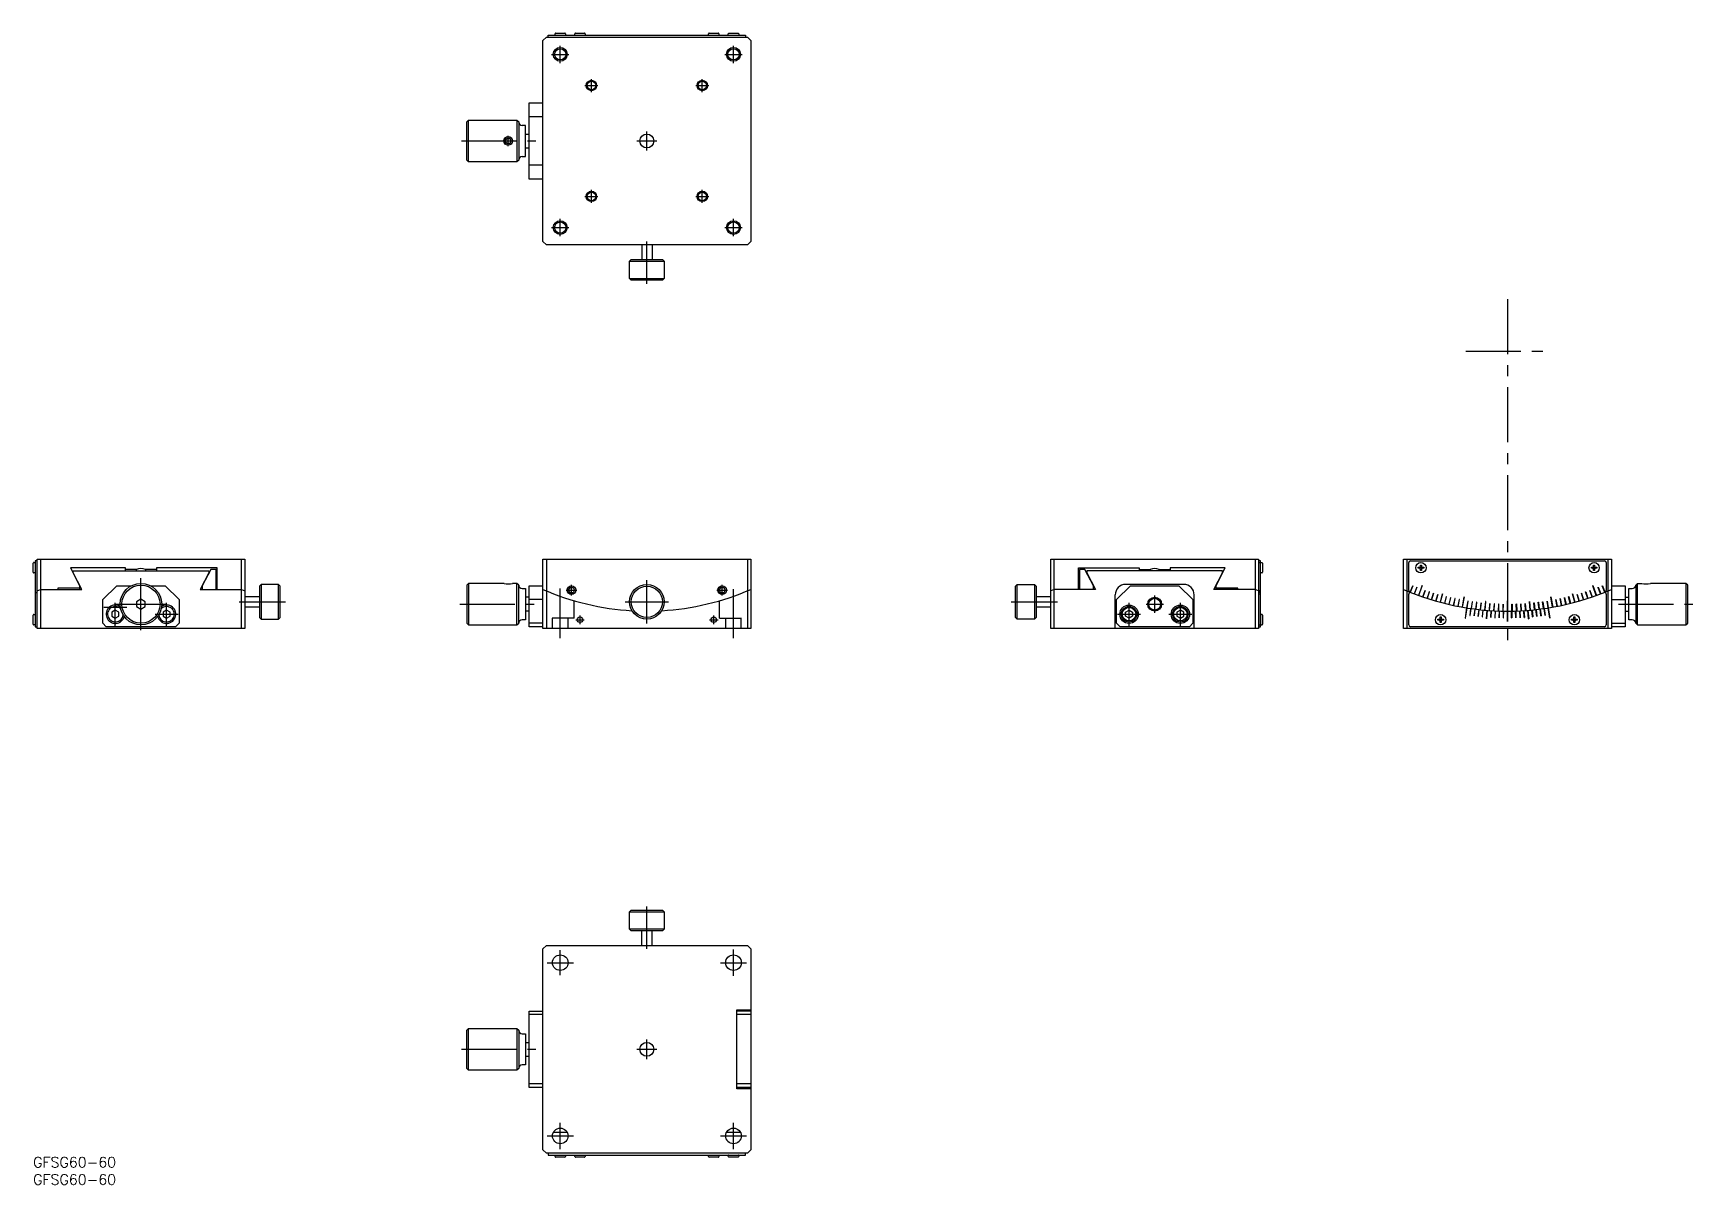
# Model space of a CAD drawing. Extents: x 0 to 479, y -8 to 324.
import ezdxf

# ---------------------------------------------------------------- set-up
doc = ezdxf.new("R2010")
doc.units = 0
doc.header["$LTSCALE"] = 0.5
doc.linetypes.add('CENTER', pattern=[50.8, 31.75, -6.35, 6.35, -6.35])
doc.linetypes.add('DASHED', pattern=[19.05, 12.7, -6.35])
for name, color, linetype in [('MSM_CENTER', 1, 'CENTER'), ('MSM_CONTINUOUS', 7, 'CONTINUOUS'), ('MSM_DASHED', 4, 'DASHED'), ('MSM_NARROW', 5, 'CONTINUOUS'), ('MSM_PART_NUMBER', 7, 'CONTINUOUS')]:
    doc.layers.add(name, color=color, linetype=linetype)
doc.styles.get("Standard").update_dxf_attribs({"font": 'txt.shx', "height": 3, "bigfont": 'bigfont.shx'})

# ---------------------------------------------------------------- blocks, each defined once
blk = doc.blocks.new('*U51')
at = {"layer": 'MSM_PART_NUMBER'}
blk.add_text('GFSG60-60', height=3, dxfattribs=at).set_placement((0, -3))
blk = doc.blocks.new('*U52')
at = {"layer": 'MSM_PART_NUMBER'}
blk.add_text('GFSG60-60', height=3, dxfattribs=at).set_placement((0, -8))

msp = doc.modelspace()

# ---------------------------------------------------------------- linework, layer by layer
at = {"layer": 'MSM_CENTER'}
for p, q in [((149.61, 318.23), (154.61, 318.23)), ((152.11, 315.73), (152.11, 320.73)), ((199.61, 318.23), (204.61, 318.23)), ((202.11, 315.73), (202.11, 320.73)), ((159.24, 309.23), (162.99, 309.23)), ((161.11, 307.36), (161.11, 311.11)), ((191.24, 309.23), (194.99, 309.23)), ((193.11, 307.36), (193.11, 311.11)), ((123.64, 293.23), (145.09, 293.23)), ((137.11, 291.73), (137.11, 294.73)), ((174.25, 293.23), (179.97, 293.23)), ((177.11, 290.51), (177.11, 295.96)), ((161.11, 275.36), (161.11, 279.11)), ((193.11, 275.36), (193.11, 279.11)), ((159.24, 277.23), (162.99, 277.23)), ((191.24, 277.23), (194.99, 277.23)), ((149.61, 268.23), (154.61, 268.23)), ((152.11, 265.73), (152.11, 270.73)), ((199.61, 268.23), (204.61, 268.23)), ((202.11, 265.73), (202.11, 270.73)), ((177.11, 252.01), (177.11, 264.25)), ((425.49, 247.61), (425.49, 147.74)), ((413.49, 232.56), (437.49, 232.56)), ((31.1, 152.06), (31.1, 167.06)), ((152.11, 149.77), (152.11, 164.09)), ((153.81, 163.61), (156.93, 163.61)), ((155.37, 162.04), (155.37, 165.17)), ((177.11, 154.01), (177.11, 166.51)), ((197.29, 163.61), (200.42, 163.61)), ((198.85, 162.04), (198.85, 165.17)), ((202.11, 149.77), (202.11, 163.9)), ((20.39, 158.66), (27.01, 158.66)), ((23.6, 159.56), (38.6, 159.56)), ((23.7, 153.35), (23.7, 159.97)), ((38.5, 153.35), (38.5, 159.97)), ((59.44, 160.26), (72.82, 160.26)), ((123.14, 159.56), (144.59, 159.56)), ((170.86, 160.26), (183.36, 160.26)), ((282.28, 160.26), (295.65, 160.26)), ((316.27, 153.35), (316.27, 159.97)), ((321.17, 159.56), (326.17, 159.56)), ((323.67, 157.06), (323.67, 162.06)), ((331.07, 153.35), (331.07, 159.97)), ((457.52, 159.56), (478.97, 159.56)), ((35.19, 156.66), (41.81, 156.66)), ((156.56, 155.06), (159.06, 155.06)), ((157.81, 153.81), (157.81, 156.31)), ((195.16, 155.06), (197.66, 155.06)), ((196.41, 153.81), (196.41, 156.31)), ((312.95, 156.66), (319.58, 156.66)), ((327.75, 156.66), (334.38, 156.66)), ((177.11, 60.08), (177.11, 72.32)), ((152.11, 52.45), (152.11, 59.75)), ((202.11, 52.31), (202.11, 59.89)), ((148.32, 56.1), (155.9, 56.1)), ((198.32, 56.1), (205.9, 56.1)), ((177.11, 28.24), (177.11, 33.96)), ((123.64, 31.1), (145.09, 31.1)), ((174.25, 31.1), (179.97, 31.1)), ((152.11, 2.31), (152.11, 9.89)), ((202.11, 2.31), (202.11, 9.89)), ((148.32, 6.1), (155.9, 6.1)), ((198.32, 6.1), (205.9, 6.1))]:
    msp.add_line(p, q, dxfattribs=at)
at = {"layer": 'MSM_CONTINUOUS'}
for p, q in [((147.11, 322.23), (148.11, 323.23)), ((147.11, 264.23), (147.11, 322.23)), ((148.11, 323.23), (206.11, 323.23)), ((148.61, 323.23), (148.61, 323.73)), ((148.61, 323.73), (205.61, 323.73)), ((150.61, 323.74), (150.61, 324.13)), ((150.81, 324.33), (153.41, 324.33)), ((153.61, 324.13), (153.61, 323.74)), ((156.31, 323.74), (156.31, 324.13)), ((156.51, 324.33), (159.11, 324.33)), ((159.31, 324.13), (159.31, 323.74)), ((194.91, 323.74), (194.91, 324.13)), ((195.11, 324.33), (197.71, 324.33)), ((197.91, 324.13), (197.91, 323.74)), ((200.61, 323.74), (200.61, 324.13)), ((200.81, 324.33), (203.41, 324.33)), ((203.61, 324.13), (203.61, 323.74)), ((205.61, 323.73), (205.61, 323.23)), ((206.11, 323.23), (207.11, 322.23)), ((207.11, 322.23), (207.11, 264.23)), ((143.11, 282.23), (143.11, 304.23)), ((143.11, 304.23), (147.11, 304.23)), ((125.11, 298.73), (125.61, 299.23)), ((125.11, 287.73), (125.11, 298.73)), ((125.61, 299.23), (139.61, 299.23)), ((125.61, 287.23), (125.61, 299.23)), ((139.61, 299.23), (140.11, 298.73)), ((139.61, 299.23), (139.61, 287.23)), ((140.11, 298.73), (140.11, 287.73)), ((142.11, 297.73), (141.11, 297.73)), ((142.11, 288.73), (142.11, 297.73)), ((147.11, 300.23), (143.11, 300.23)), ((136.25, 293.23), (136.68, 293.98)), ((136.68, 292.48), (136.25, 293.23)), ((136.68, 293.98), (137.54, 293.98)), ((137.54, 292.48), (136.68, 292.48)), ((137.54, 293.98), (137.98, 293.23)), ((137.98, 293.23), (137.54, 292.48)), ((142.11, 295.23), (143.11, 295.23)), ((125.61, 287.23), (125.11, 287.73)), ((140.11, 287.73), (139.61, 287.23)), ((141.11, 288.73), (142.11, 288.73)), ((142.11, 291.23), (143.11, 291.23)), ((139.61, 287.23), (125.61, 287.23)), ((147.11, 286.23), (143.11, 286.23)), ((147.11, 282.23), (143.11, 282.23)), ((148.11, 263.23), (147.11, 264.23)), ((207.11, 264.23), (206.11, 263.23)), ((206.11, 263.23), (148.11, 263.23)), ((172.11, 258.53), (172.61, 259.03)), ((172.61, 259.03), (181.61, 259.03)), ((175.61, 263.23), (175.61, 259.03)), ((178.61, 263.23), (178.61, 259.03)), ((181.61, 259.03), (182.11, 258.53)), ((172.11, 253.53), (172.11, 258.53)), ((172.11, 258.53), (182.11, 258.53)), ((182.11, 258.53), (182.11, 253.53)), ((172.61, 253.03), (172.11, 253.53)), ((172.11, 253.53), (182.11, 253.53)), ((181.61, 253.03), (172.61, 253.03)), ((182.11, 253.53), (181.61, 253.03)), ((1.1, 152.56), (1.1, 172.56)), ((1.1, 172.56), (61.1, 172.56)), ((2.1, 172.56), (2.1, 152.56)), ((60.1, 152.56), (60.1, 172.56)), ((61.1, 172.56), (61.1, 152.56)), ((147.11, 152.56), (147.11, 172.56)), ((147.11, 172.56), (207.11, 172.56)), ((148.11, 172.56), (148.11, 152.56)), ((206.11, 172.56), (206.11, 152.56)), ((207.11, 172.56), (207.11, 152.56)), ((293.67, 152.56), (293.67, 172.56)), ((293.67, 172.56), (353.67, 172.56)), ((294.67, 152.56), (294.67, 172.56)), ((352.67, 172.56), (352.67, 152.56)), ((353.67, 172.56), (353.67, 152.56)), ((395.49, 152.56), (395.49, 172.56)), ((395.49, 172.56), (455.49, 172.56)), ((396.49, 152.56), (396.49, 172.56)), ((454.49, 172.56), (454.49, 152.56)), ((455.49, 172.56), (455.49, 152.56)), ((0, 168.76), (0, 171.36)), ((0.2, 171.56), (0.59, 171.56)), ((0.59, 168.56), (0.2, 168.56)), ((1.1, 172.06), (0.6, 172.06)), ((0.6, 172.06), (0.6, 153.06)), ((26.6, 170.03), (10.75, 170.03)), ((10.75, 170.03), (13.4, 164.98)), ((11.55, 168.57), (11.55, 169.15)), ((11.55, 169.15), (50.65, 169.15)), ((14.05, 163.82), (11.55, 168.57)), ((26.6, 169.15), (26.6, 170.03)), ((29.8, 169.59), (26.6, 169.59)), ((29.8, 169.15), (29.8, 169.59)), ((35.6, 169.59), (32.4, 169.59)), ((32.4, 169.59), (32.4, 169.15)), ((53.1, 170.03), (35.6, 170.03)), ((35.6, 170.03), (35.6, 169.15)), ((50.65, 168.57), (48.15, 163.82)), ((51.3, 169.58), (48.8, 164.83)), ((50.65, 169.15), (50.65, 168.34)), ((52.8, 169.58), (51.3, 169.58)), ((52.8, 163.82), (52.8, 169.58)), ((53.1, 163.82), (53.1, 170.03)), ((301.67, 163.82), (301.67, 170.03)), ((301.67, 170.03), (319.17, 170.03)), ((303.47, 169.58), (301.97, 169.58)), ((301.97, 169.58), (301.97, 163.82)), ((305.97, 164.83), (303.47, 169.58)), ((343.22, 169.15), (304.12, 169.15)), ((304.12, 169.15), (304.12, 168.34)), ((304.12, 168.57), (306.62, 163.82)), ((319.17, 170.03), (319.17, 169.15)), ((319.17, 169.59), (322.37, 169.59)), ((322.37, 169.59), (322.37, 169.15)), ((324.96, 169.15), (324.96, 169.59)), ((324.96, 169.59), (328.17, 169.59)), ((344.02, 170.03), (328.17, 170.03)), ((328.17, 170.03), (328.17, 169.15)), ((340.72, 163.82), (343.22, 168.57)), ((341.37, 164.98), (344.02, 170.03)), ((343.22, 168.57), (343.22, 169.15)), ((354.17, 172.06), (353.67, 172.06)), ((353.67, 171.56), (354.17, 171.56)), ((354.17, 153.06), (354.17, 172.06)), ((354.18, 171.56), (354.57, 171.56)), ((354.18, 168.56), (354.18, 171.56)), ((354.57, 168.56), (354.18, 168.56)), ((354.77, 171.36), (354.77, 168.76)), ((396.99, 163.52), (396.99, 171.56)), ((397.49, 172.06), (453.49, 172.06)), ((399.69, 169.92), (399.69, 170.2)), ((399.69, 170.2), (400.02, 170.2)), ((400.02, 169.92), (399.69, 169.92)), ((400.35, 170.54), (400.35, 170.86)), ((400.35, 170.86), (400.64, 170.86)), ((400.35, 169.26), (400.35, 169.58)), ((400.64, 169.26), (400.35, 169.26)), ((400.64, 170.86), (400.64, 170.54)), ((400.64, 169.58), (400.64, 169.26)), ((400.97, 170.2), (401.3, 170.2)), ((401.3, 169.92), (400.97, 169.92)), ((401.3, 170.2), (401.3, 169.92)), ((449.69, 169.92), (449.69, 170.2)), ((449.69, 170.2), (450.02, 170.2)), ((450.02, 169.92), (449.69, 169.92)), ((450.35, 170.54), (450.35, 170.86)), ((450.35, 170.86), (450.64, 170.86)), ((450.35, 169.26), (450.35, 169.58)), ((450.64, 169.26), (450.35, 169.26)), ((450.64, 170.86), (450.64, 170.54)), ((450.64, 169.58), (450.64, 169.26)), ((450.97, 170.2), (451.3, 170.2)), ((451.3, 169.92), (450.97, 169.92)), ((451.3, 170.2), (451.3, 169.92)), ((453.99, 171.56), (453.99, 163.52)), ((0.7, 163.03), (0.6, 163.03)), ((0.6, 163.01), (0.7, 163.01)), ((0.6, 162.94), (1.1, 162.94)), ((0.7, 163.01), (0.7, 163.03)), ((1.1, 163.39), (2.1, 163.82)), ((2.1, 163.82), (14.05, 163.82)), ((13.4, 164.15), (7.1, 164.15)), ((7.1, 164.15), (7.1, 163.82)), ((13.4, 164.98), (13.4, 163.82)), ((20.1, 160.86), (24.1, 164.86)), ((24.1, 164.86), (28.29, 164.86)), ((33.91, 164.86), (38.1, 164.86)), ((38.1, 164.86), (42.1, 160.86)), ((48.15, 163.82), (60.1, 163.82)), ((48.8, 164.83), (48.8, 163.82)), ((52.8, 165.11), (53.1, 165.11)), ((60.1, 163.82), (61.1, 163.39)), ((65.8, 165.26), (65.3, 164.76)), ((65.3, 164.76), (65.3, 155.76)), ((70.8, 165.26), (65.8, 165.26)), ((65.8, 165.26), (65.8, 155.26)), ((71.3, 164.76), (70.8, 165.26)), ((70.8, 155.26), (70.8, 165.26)), ((71.3, 155.76), (71.3, 164.76)), ((125.61, 165.56), (125.11, 165.06)), ((125.11, 165.06), (125.11, 154.06)), ((135.88, 165.56), (125.61, 165.56)), ((125.61, 165.56), (125.61, 153.56)), ((139.61, 165.56), (138.36, 165.56)), ((140.11, 165.06), (139.61, 165.56)), ((139.61, 153.56), (139.61, 165.56)), ((140.11, 154.06), (140.11, 165.06)), ((141.11, 164.06), (142.11, 164.06)), ((142.11, 164.06), (142.11, 155.06)), ((143.11, 153.06), (143.11, 164.86)), ((143.11, 164.86), (147.11, 164.86)), ((154.5, 163.61), (154.94, 164.36)), ((154.94, 162.86), (154.5, 163.61)), ((154.94, 164.36), (155.8, 164.36)), ((155.8, 162.86), (154.94, 162.86)), ((155.8, 164.36), (156.24, 163.61)), ((156.24, 163.61), (155.8, 162.86)), ((197.99, 163.61), (198.42, 164.36)), ((198.42, 162.86), (197.99, 163.61)), ((198.42, 164.36), (199.29, 164.36)), ((199.29, 162.86), (198.42, 162.86)), ((199.29, 164.36), (199.72, 163.61)), ((199.72, 163.61), (199.29, 162.86)), ((283.47, 164.76), (283.97, 165.26)), ((283.47, 155.76), (283.47, 164.76)), ((283.97, 165.26), (288.97, 165.26)), ((283.97, 155.26), (283.97, 165.26)), ((288.97, 165.26), (289.47, 164.76)), ((288.97, 165.26), (288.97, 155.26)), ((289.47, 164.76), (289.47, 155.76)), ((294.67, 163.82), (293.67, 163.39)), ((306.62, 163.82), (294.67, 163.82)), ((301.97, 164.31), (301.67, 164.83)), ((305.97, 163.82), (305.97, 164.83)), ((312.67, 160.86), (316.67, 164.86)), ((332.07, 165.26), (315.27, 165.26)), ((316.67, 164.86), (330.67, 164.86)), ((330.67, 164.86), (334.67, 160.86)), ((352.67, 163.82), (340.72, 163.82)), ((341.37, 163.82), (341.37, 164.98)), ((347.67, 164.15), (341.37, 164.15)), ((347.67, 163.82), (347.67, 164.15)), ((353.67, 163.39), (352.67, 163.82)), ((353.67, 163.52), (354.17, 163.52)), ((354.17, 163.06), (353.67, 163.06)), ((354.17, 162.94), (353.67, 162.94)), ((354.07, 163.03), (354.17, 163.03)), ((354.07, 163.03), (354.07, 163.01)), ((354.17, 163.01), (354.07, 163.01)), ((455.49, 164.86), (459.49, 164.86)), ((459.49, 164.86), (459.49, 153.06)), ((460.49, 155.06), (460.49, 164.06)), ((460.49, 164.06), (461.49, 164.06)), ((462.99, 165.56), (462.49, 165.06)), ((462.49, 165.06), (462.49, 154.06)), ((462.99, 153.56), (462.99, 165.56)), ((462.99, 165.56), (464.24, 165.56)), ((476.99, 165.56), (466.73, 165.56)), ((477.49, 165.06), (476.99, 165.56)), ((476.99, 165.56), (476.99, 153.56)), ((477.49, 154.06), (477.49, 165.06)), ((20.1, 154.06), (20.1, 160.86)), ((31.1, 161), (29.85, 160.28)), ((29.85, 160.28), (29.85, 158.84)), ((29.85, 158.84), (31.1, 158.12)), ((32.35, 160.28), (31.1, 161)), ((31.1, 158.12), (32.35, 158.84)), ((32.35, 158.84), (32.35, 160.28)), ((42.1, 160.86), (42.1, 154.06)), ((61.1, 161.76), (65.3, 161.76)), ((61.1, 158.76), (65.3, 158.76)), ((143.11, 161.56), (142.11, 161.56)), ((147.11, 160.86), (143.11, 160.86)), ((289.47, 161.76), (293.67, 161.76)), ((289.47, 158.76), (293.67, 158.76)), ((312.27, 152.56), (312.27, 162.26)), ((312.67, 154.06), (312.67, 160.86)), ((334.67, 160.86), (334.67, 154.06)), ((335.07, 152.56), (335.07, 162.26)), ((354.17, 162.44), (353.67, 162.44)), ((396.99, 153.56), (396.99, 162.44)), ((453.99, 162.44), (453.99, 153.56)), ((455.49, 160.86), (459.49, 160.86)), ((459.49, 161.56), (460.49, 161.56)), ((0, 153.76), (0, 156.36)), ((0.2, 156.56), (0.59, 156.56)), ((0.59, 153.56), (0.2, 153.56)), ((21.1, 153.06), (20.1, 154.06)), ((23.7, 157.81), (22.7, 157.24)), ((22.7, 157.24), (22.7, 156.08)), ((22.7, 156.08), (23.7, 155.51)), ((24.7, 157.24), (23.7, 157.81)), ((23.7, 155.51), (24.7, 156.08)), ((24.7, 156.08), (24.7, 157.24)), ((38.5, 157.81), (37.5, 157.24)), ((37.5, 157.24), (37.5, 156.08)), ((37.5, 156.08), (38.5, 155.51)), ((39.5, 157.24), (38.5, 157.81)), ((38.5, 155.51), (39.5, 156.08)), ((39.5, 156.08), (39.5, 157.24)), ((42.1, 154.06), (41.1, 153.06)), ((65.3, 155.76), (65.8, 155.26)), ((65.8, 155.26), (70.8, 155.26)), ((70.8, 155.26), (71.3, 155.76)), ((125.11, 154.06), (125.61, 153.56)), ((125.61, 153.56), (139.61, 153.56)), ((139.61, 153.56), (140.11, 154.06)), ((142.11, 155.06), (141.11, 155.06)), ((143.11, 157.56), (142.11, 157.56)), ((147.11, 154.06), (143.11, 154.06)), ((283.97, 155.26), (283.47, 155.76)), ((288.97, 155.26), (283.97, 155.26)), ((289.47, 155.76), (288.97, 155.26)), ((313.67, 153.06), (312.67, 154.06)), ((315.27, 157.24), (316.27, 157.81)), ((315.27, 156.08), (315.27, 157.24)), ((316.27, 155.51), (315.27, 156.08)), ((316.27, 157.81), (317.27, 157.24)), ((317.27, 156.08), (316.27, 155.51)), ((317.27, 157.24), (317.27, 156.08)), ((331.07, 157.81), (330.07, 157.24)), ((330.07, 157.24), (330.07, 156.08)), ((330.07, 156.08), (331.07, 155.51)), ((332.07, 157.24), (331.07, 157.81)), ((331.07, 155.51), (332.07, 156.08)), ((332.07, 156.08), (332.07, 157.24)), ((334.67, 154.06), (333.67, 153.06)), ((353.67, 153.56), (354.17, 153.56)), ((354.57, 156.56), (354.18, 156.56)), ((354.18, 156.56), (354.18, 153.56)), ((354.18, 153.56), (354.57, 153.56)), ((354.77, 156.36), (354.77, 153.76)), ((405.39, 154.92), (405.39, 155.2)), ((405.39, 155.2), (405.72, 155.2)), ((405.72, 154.92), (405.39, 154.92)), ((406.05, 155.54), (406.05, 155.86)), ((406.05, 155.86), (406.34, 155.86)), ((406.05, 154.26), (406.05, 154.58)), ((406.34, 154.26), (406.05, 154.26)), ((406.34, 155.86), (406.34, 155.54)), ((406.34, 154.58), (406.34, 154.26)), ((406.67, 155.2), (407, 155.2)), ((407, 154.92), (406.67, 154.92)), ((407, 155.2), (407, 154.92)), ((443.99, 154.92), (443.99, 155.2)), ((443.99, 155.2), (444.32, 155.2)), ((444.32, 154.92), (443.99, 154.92)), ((444.65, 155.54), (444.65, 155.86)), ((444.65, 155.86), (444.94, 155.86)), ((444.65, 154.26), (444.65, 154.58)), ((444.94, 154.26), (444.65, 154.26)), ((444.94, 155.86), (444.94, 155.54)), ((444.94, 154.58), (444.94, 154.26)), ((445.27, 155.2), (445.6, 155.2)), ((445.6, 154.92), (445.27, 154.92)), ((445.6, 155.2), (445.6, 154.92)), ((455.49, 154.06), (459.49, 154.06)), ((459.49, 157.56), (460.49, 157.56)), ((461.49, 155.06), (460.49, 155.06)), ((462.49, 154.06), (462.99, 153.56)), ((462.99, 153.56), (476.99, 153.56)), ((476.99, 153.56), (477.49, 154.06)), ((0.6, 153.06), (1.1, 153.06)), ((61.1, 152.56), (1.1, 152.56)), ((41.1, 153.06), (21.1, 153.06)), ((147.11, 153.06), (143.11, 153.06)), ((207.11, 152.56), (147.11, 152.56)), ((353.67, 152.56), (293.67, 152.56)), ((333.67, 153.06), (313.67, 153.06)), ((353.67, 153.06), (354.17, 153.06)), ((455.49, 152.56), (395.49, 152.56)), ((453.49, 153.06), (397.49, 153.06)), ((459.49, 153.06), (455.49, 153.06)), ((172.11, 70.8), (172.61, 71.3)), ((172.11, 65.8), (172.11, 70.8)), ((172.11, 70.8), (182.11, 70.8)), ((172.61, 71.3), (181.61, 71.3)), ((181.61, 71.3), (182.11, 70.8)), ((182.11, 70.8), (182.11, 65.8)), ((172.61, 65.3), (172.11, 65.8)), ((182.11, 65.8), (172.11, 65.8)), ((181.61, 65.3), (172.61, 65.3)), ((175.61, 61.1), (175.61, 65.3)), ((178.61, 61.1), (178.61, 65.3)), ((182.11, 65.8), (181.61, 65.3)), ((147.11, 60.1), (148.11, 61.1)), ((147.11, 2.1), (147.11, 60.1)), ((148.11, 61.1), (206.11, 61.1)), ((206.11, 61.1), (207.11, 60.1)), ((207.11, 60.1), (207.11, 2.1)), ((143.11, 20.1), (143.11, 42.1)), ((143.11, 42.1), (147.11, 42.1)), ((147.11, 41.1), (143.11, 41.1)), ((203.11, 19.7), (203.11, 42.5)), ((203.11, 42.5), (207.11, 42.5)), ((207.11, 42.1), (203.11, 42.1)), ((207.11, 41.1), (203.11, 41.1)), ((125.11, 36.6), (125.61, 37.1)), ((125.11, 25.6), (125.11, 36.6)), ((125.61, 37.1), (139.61, 37.1)), ((125.61, 25.1), (125.61, 37.1)), ((139.61, 37.1), (140.11, 36.6)), ((139.61, 37.1), (139.61, 25.1)), ((140.11, 36.6), (140.11, 25.6)), ((141.11, 35.6), (142.11, 35.6)), ((142.11, 35.6), (142.11, 26.6)), ((142.11, 33.1), (143.11, 33.1)), ((142.11, 29.1), (143.11, 29.1)), ((125.61, 25.1), (125.11, 25.6)), ((139.61, 25.1), (125.61, 25.1)), ((140.11, 25.6), (139.61, 25.1)), ((142.11, 26.6), (141.11, 26.6)), ((147.11, 21.1), (143.11, 21.1)), ((147.11, 20.1), (143.11, 20.1)), ((207.11, 21.1), (203.11, 21.1)), ((207.11, 20.1), (203.11, 20.1)), ((207.11, 19.7), (203.11, 19.7)), ((154.13, 7.1), (150.1, 7.1)), ((204.13, 7.1), (200.1, 7.1)), ((148.11, 1.1), (147.11, 2.1)), ((206.11, 1.1), (148.11, 1.1)), ((148.61, 1.1), (148.61, 0.6)), ((148.61, 0.6), (205.61, 0.6)), ((150.61, 0.2), (150.61, 0.59)), ((153.41, 0), (150.81, 0)), ((153.61, 0.59), (153.61, 0.2)), ((156.31, 0.2), (156.31, 0.59)), ((159.11, 0), (156.51, 0)), ((159.31, 0.59), (159.31, 0.2)), ((194.91, 0.2), (194.91, 0.59)), ((197.71, 0), (195.11, 0)), ((197.91, 0.59), (197.91, 0.2)), ((200.61, 0.2), (200.61, 0.59)), ((203.41, 0), (200.81, 0)), ((203.61, 0.59), (203.61, 0.2)), ((205.61, 0.6), (205.61, 1.1)), ((207.11, 2.1), (206.11, 1.1))]:
    msp.add_line(p, q, dxfattribs=at)
for centre, radius in [((152.11, 318.23), 1.62), ((202.11, 318.23), 1.62), ((161.11, 309.23), 1.23), ((193.11, 309.23), 1.23), ((137.11, 293.23), 1.25), ((137.11, 293.23), 1.2), ((177.11, 293.23), 2), ((161.11, 277.23), 1.23), ((193.11, 277.23), 1.23), ((152.11, 268.23), 1.62), ((202.11, 268.23), 1.62), ((400.49, 170.06), 1.5), ((400.49, 170.06), 0.162), ((450.49, 170.06), 1.5), ((450.49, 170.06), 0.162), ((31.1, 159.56), 6), ((31.1, 159.56), 5.5), ((155.37, 163.61), 1.25), ((155.37, 163.61), 1.2), ((177.11, 160.26), 5), ((177.11, 160.26), 4.5), ((198.85, 163.61), 1.25), ((198.85, 163.61), 1.2), ((316.27, 156.66), 2.65), ((316.27, 156.66), 2.25), ((316.27, 156.66), 1.95), ((323.67, 159.56), 2), ((323.67, 159.56), 1.7), ((331.07, 156.66), 2.65), ((331.07, 156.66), 2.25), ((331.07, 156.66), 1.95), ((157.81, 155.06), 0.8), ((196.41, 155.06), 0.8), ((406.19, 155.06), 1.5), ((406.19, 155.06), 0.162), ((444.79, 155.06), 1.5), ((444.79, 155.06), 0.162), ((152.11, 56.1), 2.25), ((202.11, 56.1), 2.25), ((177.11, 31.1), 2), ((152.11, 6.1), 2.25), ((202.11, 6.1), 2.25)]:
    msp.add_circle(centre, radius, dxfattribs=at)
for centre, radius, start, end in [((150.81, 324.13), 0.2, 89.9996, 180.0003), ((150.62, 323.74), 0.01, 179.9945, 269.5258), ((153.41, 324.13), 0.2, 359.9999, 90.0003), ((153.6, 323.74), 0.01, 270.4751, 0.0032), ((156.51, 324.13), 0.2, 89.9996, 180.0003), ((156.32, 323.74), 0.01, 179.9945, 269.5258), ((159.11, 324.13), 0.2, 359.9999, 90.0003), ((159.3, 323.74), 0.01, 270.4751, 0.0032), ((195.11, 324.13), 0.2, 89.9996, 180.0003), ((194.92, 323.74), 0.01, 179.9945, 269.5258), ((197.71, 324.13), 0.2, 359.9999, 90.0003), ((197.9, 323.74), 0.01, 270.4751, 0.0032), ((200.81, 324.13), 0.2, 89.9996, 180.0003), ((200.62, 323.74), 0.01, 179.9945, 269.5258), ((203.41, 324.13), 0.2, 359.9999, 90.0003), ((203.6, 323.74), 0.01, 270.4751, 0.0032), ((141.11, 298.73), 1, 180, 270.0001), ((141.11, 287.73), 1, 89.9999, 179.9999), ((0.2, 171.36), 0.2, 89.9999, 180.0003), ((0.2, 168.76), 0.2, 179.9996, 270.0003), ((0.59, 171.55), 0.01, 0.4751, 90.0032), ((0.59, 168.57), 0.01, 269.9945, 359.5258), ((31.1, 166.69), 3.18, 65.8741, 114.1259), ((323.67, 166.68), 3.18, 65.9226, 114.0774), ((354.57, 171.36), 0.2, 0, 90), ((354.57, 168.76), 0.2, 270, 359.9999), ((397.49, 171.56), 0.5, 90, 180), ((400.02, 170.54), 0.333, 270, 360), ((400.02, 169.58), 0.333, 359.9999, 90.0001), ((400.97, 170.54), 0.333, 180.0003, 269.9997), ((400.97, 169.58), 0.333, 90.0002, 180), ((450.02, 170.54), 0.333, 270, 360), ((450.02, 169.58), 0.333, 359.9999, 90.0001), ((450.97, 170.54), 0.333, 180.0003, 269.9997), ((450.97, 169.58), 0.333, 90.0002, 180), ((453.49, 171.56), 0.5, 360, 90), ((137.12, 171.35), 5.92, 257.8995, 282.1005), ((141.11, 165.06), 1, 180.0001, 270.0001), ((177.11, 232.56), 75, 246.4218, 266.7252), ((177.11, 232.56), 75, 273.2748, 293.5782), ((315.27, 162.26), 3, 90, 180), ((332.07, 162.26), 3, 0, 90), ((425.49, 232.56), 75, 246.4218, 293.5782), ((397.49, 163.52), 0.5, 180.0001, 247.256), ((397.49, 162.44), 0.5, 68.4644, 180), ((453.49, 162.44), 0.5, 0, 111.5356), ((453.49, 163.52), 0.5, 292.744, 359.9999), ((461.49, 165.06), 1, 269.9999, 359.9999), ((465.48, 171.41), 5.98, 258.0212, 281.9788), ((23.7, 156.66), 2.65, 57.1367, 345.6629), ((23.7, 156.66), 2.25, 47.0822, 355.7174), ((38.5, 156.66), 2.65, 194.3371, 122.8633), ((38.5, 156.66), 2.25, 184.2826, 132.9178), ((0.2, 156.36), 0.2, 89.9999, 180.0003), ((0.2, 153.76), 0.2, 179.9996, 270.0003), ((0.59, 156.55), 0.01, 0.4751, 90.0032), ((0.59, 153.57), 0.01, 269.9945, 359.5258), ((141.11, 154.06), 1, 89.9999, 180), ((354.57, 156.36), 0.2, 359.9997, 90.0001), ((354.57, 153.76), 0.2, 269.9997, 0.0004), ((397.49, 153.56), 0.5, 180, 269.9999), ((405.72, 155.54), 0.333, 270, 360), ((405.72, 154.58), 0.333, 359.9999, 90.0001), ((406.67, 155.54), 0.333, 180.0003, 269.9997), ((406.67, 154.58), 0.333, 90.0002, 180), ((444.32, 155.54), 0.333, 270, 360), ((444.32, 154.58), 0.333, 359.9999, 90.0001), ((445.27, 155.54), 0.333, 180.0003, 269.9997), ((445.27, 154.58), 0.333, 90.0002, 180), ((453.49, 153.56), 0.5, 270, 0), ((461.49, 154.06), 1, 360, 90.0001), ((141.11, 36.6), 1, 180, 270.0001), ((141.11, 25.6), 1, 89.9999, 179.9999), ((150.62, 0.59), 0.01, 90.4751, 180.0032), ((150.81, 0.2), 0.2, 179.9999, 270.0003), ((153.41, 0.2), 0.2, 269.9996, 0.0003), ((153.6, 0.59), 0.01, 359.9945, 89.5258), ((156.32, 0.59), 0.01, 90.4751, 180.0032), ((156.51, 0.2), 0.2, 179.9999, 270.0003), ((159.11, 0.2), 0.2, 269.9996, 0.0003), ((159.3, 0.59), 0.01, 359.9945, 89.5258), ((194.92, 0.59), 0.01, 90.4751, 180.0032), ((195.11, 0.2), 0.2, 179.9999, 270.0003), ((197.71, 0.2), 0.2, 269.9996, 0.0003), ((197.9, 0.59), 0.01, 359.9945, 89.5258), ((200.62, 0.59), 0.01, 90.4751, 180.0032), ((200.81, 0.2), 0.2, 179.9999, 270.0003), ((203.41, 0.2), 0.2, 269.9996, 0.0003), ((203.6, 0.59), 0.01, 359.9945, 89.5258)]:
    msp.add_arc(centre, radius, start, end, dxfattribs=at)
at = {"layer": 'MSM_DASHED'}
for p, q in [((156.11, 155.56), (156.11, 160.56)), ((198.11, 155.56), (198.11, 160.56)), ((156.11, 155.56), (148.11, 155.56)), ((149.86, 152.56), (149.86, 155.56)), ((154.36, 152.56), (154.36, 155.56)), ((198.11, 155.56), (206.11, 155.56)), ((199.86, 152.56), (199.86, 155.56)), ((204.36, 152.56), (204.36, 155.56))]:
    msp.add_line(p, q, dxfattribs=at)
at = {"layer": 'MSM_NARROW'}
for centre, radius in [((152.11, 318.23), 2), ((202.11, 318.23), 2), ((161.11, 309.23), 1.5), ((193.11, 309.23), 1.5), ((161.11, 277.23), 1.5), ((193.11, 277.23), 1.5), ((152.11, 268.23), 2), ((202.11, 268.23), 2)]:
    msp.add_circle(centre, radius, dxfattribs=at)
at = {"layer": 'MSM_PART_NUMBER'}
for p, q in [((398.12, 164.89), (397.37, 163.03)), ((397.42, 163.01), (398.17, 164.87)), ((398.17, 164.87), (398.12, 164.89)), ((399.31, 164.42), (398.59, 162.55)), ((398.64, 162.53), (399.36, 164.4)), ((399.36, 164.4), (399.31, 164.42)), ((400.84, 164.91), (399.82, 162.09)), ((399.86, 162.07), (400.89, 164.89)), ((400.89, 164.89), (400.84, 164.91)), ((401.7, 163.55), (401.05, 161.65)), ((401.1, 161.64), (401.75, 163.53)), ((401.75, 163.53), (401.7, 163.55)), ((402.91, 163.14), (402.29, 161.24)), ((402.34, 161.22), (402.96, 163.13)), ((402.96, 163.13), (402.91, 163.14)), ((448.03, 163.13), (448.07, 163.14)), ((448.65, 161.22), (448.03, 163.13)), ((448.07, 163.14), (448.69, 161.24)), ((449.24, 163.53), (449.28, 163.55)), ((449.89, 161.64), (449.24, 163.53)), ((449.28, 163.55), (449.93, 161.65)), ((450.09, 164.89), (450.14, 164.91)), ((451.12, 162.07), (450.09, 164.89)), ((450.14, 164.91), (451.17, 162.09)), ((451.63, 164.4), (451.68, 164.42)), ((452.35, 162.53), (451.63, 164.4)), ((451.68, 164.42), (452.39, 162.55)), ((452.82, 164.87), (452.86, 164.89)), ((453.57, 163.01), (452.82, 164.87)), ((452.86, 164.89), (453.61, 163.03)), ((404.13, 162.76), (403.54, 160.84)), ((403.59, 160.83), (404.17, 162.74)), ((404.17, 162.74), (404.13, 162.76)), ((405.35, 162.39), (404.8, 160.47)), ((404.84, 160.46), (405.4, 162.38)), ((405.4, 162.38), (405.35, 162.39)), ((406.7, 162.54), (406.06, 160.12)), ((406.11, 160.11), (406.75, 162.52)), ((406.75, 162.52), (406.7, 162.54)), ((407.81, 161.73), (407.32, 159.79)), ((407.37, 159.78), (407.86, 161.72)), ((407.86, 161.72), (407.81, 161.73)), ((409.05, 161.44), (408.6, 159.49)), ((408.65, 159.48), (409.1, 161.43)), ((409.1, 161.43), (409.05, 161.44)), ((410.29, 161.16), (409.88, 159.2)), ((409.92, 159.19), (410.34, 161.15)), ((410.34, 161.15), (410.29, 161.16)), ((411.54, 160.91), (411.16, 158.94)), ((411.21, 158.93), (411.59, 160.9)), ((411.59, 160.9), (411.54, 160.91)), ((412.97, 161.66), (412.44, 158.7)), ((412.49, 158.7), (413.01, 161.65)), ((413.01, 161.65), (412.97, 161.66)), ((413.74, 158.49), (413.27, 155.52)), ((413.32, 155.52), (413.78, 158.48)), ((414.05, 160.46), (413.74, 158.49)), ((413.78, 158.48), (414.1, 160.45)), ((414.1, 160.45), (414.05, 160.46)), ((414.9, 158.31), (414.62, 156.33)), ((414.67, 156.32), (414.95, 158.3)), ((415.31, 160.27), (415.03, 158.29)), ((415.08, 158.29), (415.36, 160.27)), ((415.36, 160.27), (415.31, 160.27)), ((416.07, 158.15), (415.82, 156.17)), ((415.87, 156.16), (416.12, 158.15)), ((416.57, 160.11), (416.33, 158.12)), ((416.38, 158.12), (416.62, 160.1)), ((416.62, 160.1), (416.57, 160.11)), ((417.84, 159.96), (417.63, 157.97)), ((417.68, 157.97), (417.89, 159.96)), ((417.89, 159.96), (417.84, 159.96)), ((419.15, 160.34), (418.93, 157.85)), ((418.98, 157.84), (419.2, 160.33)), ((419.2, 160.33), (419.15, 160.34)), ((420.38, 159.74), (420.24, 157.74)), ((420.29, 157.74), (420.43, 159.74)), ((420.43, 159.74), (420.38, 159.74)), ((421.65, 159.66), (421.54, 157.66)), ((421.59, 157.66), (421.7, 159.66)), ((421.7, 159.66), (421.65, 159.66)), ((422.92, 159.61), (422.85, 157.61)), ((422.9, 157.6), (422.97, 159.6)), ((422.97, 159.6), (422.92, 159.61)), ((424.19, 159.57), (424.16, 157.57)), ((424.24, 159.57), (424.19, 159.57)), ((424.21, 157.57), (424.24, 159.57)), ((425.52, 160.56), (425.47, 160.56)), ((425.47, 160.56), (425.47, 157.56)), ((425.52, 157.56), (425.52, 160.56)), ((426.74, 159.57), (426.79, 159.57)), ((426.78, 157.57), (426.74, 159.57)), ((426.79, 159.57), (426.83, 157.57)), ((428.02, 159.6), (428.07, 159.61)), ((428.09, 157.6), (428.02, 159.6)), ((428.07, 159.61), (428.14, 157.61)), ((429.29, 159.66), (429.34, 159.66)), ((429.39, 157.66), (429.29, 159.66)), ((429.34, 159.66), (429.44, 157.66)), ((430.56, 159.74), (430.61, 159.74)), ((430.7, 157.74), (430.56, 159.74)), ((430.61, 159.74), (430.75, 157.74)), ((431.79, 160.33), (431.84, 160.34)), ((432, 157.84), (431.79, 160.33)), ((431.84, 160.34), (432.05, 157.85)), ((433.1, 159.96), (433.15, 159.96)), ((433.31, 157.97), (433.1, 159.96)), ((433.15, 159.96), (433.36, 157.97)), ((434.36, 160.1), (434.41, 160.11)), ((434.61, 158.12), (434.36, 160.1)), ((434.41, 160.11), (434.66, 158.12)), ((435.12, 156.16), (434.87, 158.15)), ((434.92, 158.15), (435.17, 156.17)), ((435.63, 160.27), (435.68, 160.27)), ((435.91, 158.29), (435.63, 160.27)), ((435.68, 160.27), (435.96, 158.29)), ((436.32, 156.32), (436.04, 158.3)), ((436.09, 158.31), (436.37, 156.33)), ((436.89, 160.45), (436.94, 160.46)), ((437.2, 158.48), (436.89, 160.45)), ((436.94, 160.46), (437.25, 158.49)), ((437.67, 155.52), (437.2, 158.48)), ((437.25, 158.49), (437.72, 155.52)), ((437.97, 161.65), (438.02, 161.66)), ((438.49, 158.7), (437.97, 161.65)), ((438.02, 161.66), (438.54, 158.7)), ((439.4, 160.9), (439.45, 160.91)), ((439.78, 158.93), (439.4, 160.9)), ((439.45, 160.91), (439.83, 158.94)), ((440.65, 161.15), (440.69, 161.16)), ((441.06, 159.19), (440.65, 161.15)), ((440.69, 161.16), (441.11, 159.2)), ((441.89, 161.43), (441.94, 161.44)), ((442.34, 159.48), (441.89, 161.43)), ((441.94, 161.44), (442.39, 159.49)), ((443.13, 161.72), (443.18, 161.73)), ((443.61, 159.78), (443.13, 161.72)), ((443.18, 161.73), (443.66, 159.79)), ((444.23, 162.52), (444.28, 162.54)), ((444.88, 160.11), (444.23, 162.52)), ((444.28, 162.54), (444.93, 160.12)), ((445.59, 162.38), (445.64, 162.39)), ((446.14, 160.46), (445.59, 162.38)), ((445.64, 162.39), (446.19, 160.47)), ((446.81, 162.74), (446.86, 162.76)), ((447.4, 160.83), (446.81, 162.74)), ((446.86, 162.76), (447.44, 160.84)), ((413.27, 155.52), (413.32, 155.52)), ((414.62, 156.33), (414.67, 156.32)), ((415.82, 156.17), (415.87, 156.16)), ((417.24, 158.02), (417.02, 156.03)), ((417.02, 156.03), (417.07, 156.02)), ((417.07, 156.02), (417.29, 158.01)), ((418.41, 157.9), (418.22, 155.9)), ((418.22, 155.9), (418.27, 155.9)), ((418.27, 155.9), (418.46, 157.89)), ((419.58, 157.79), (419.39, 155.3)), ((419.39, 155.3), (419.44, 155.3)), ((419.44, 155.3), (419.63, 157.79)), ((420.76, 157.71), (420.63, 155.71)), ((420.63, 155.71), (420.68, 155.71)), ((420.68, 155.71), (420.81, 157.71)), ((421.93, 157.64), (421.84, 155.65)), ((421.84, 155.65), (421.89, 155.64)), ((421.89, 155.64), (421.98, 157.64)), ((423.11, 157.6), (423.05, 155.6)), ((423.05, 155.6), (423.1, 155.6)), ((423.1, 155.6), (423.16, 157.6)), ((424.29, 157.57), (424.26, 155.57)), ((424.26, 155.57), (424.31, 155.57)), ((424.31, 155.57), (424.34, 157.57)), ((425.47, 157.56), (425.52, 157.56)), ((425.47, 157.56), (425.47, 154.56)), ((425.47, 157.56), (425.52, 157.56)), ((425.47, 154.56), (425.52, 154.56)), ((425.52, 154.56), (425.52, 157.56)), ((426.68, 155.57), (426.65, 157.57)), ((426.68, 155.57), (426.73, 155.57)), ((426.7, 157.57), (426.73, 155.57)), ((427.89, 155.6), (427.82, 157.6)), ((427.87, 157.6), (427.94, 155.6)), ((427.89, 155.6), (427.94, 155.6)), ((429.1, 155.64), (429, 157.64)), ((429.05, 157.64), (429.15, 155.65)), ((429.1, 155.64), (429.15, 155.65)), ((430.3, 155.71), (430.18, 157.71)), ((430.23, 157.71), (430.35, 155.71)), ((430.3, 155.71), (430.35, 155.71)), ((431.55, 155.3), (431.35, 157.79)), ((431.4, 157.79), (431.6, 155.3)), ((431.55, 155.3), (431.6, 155.3)), ((432.71, 155.9), (432.53, 157.89)), ((432.58, 157.9), (432.76, 155.9)), ((432.71, 155.9), (432.76, 155.9)), ((433.92, 156.02), (433.7, 158.01)), ((433.75, 158.02), (433.97, 156.03)), ((433.92, 156.02), (433.97, 156.03)), ((435.12, 156.16), (435.17, 156.17)), ((436.32, 156.32), (436.37, 156.33)), ((437.67, 155.52), (437.72, 155.52))]:
    msp.add_line(p, q, dxfattribs=at)

# ---------------------------------------------------------------- block references
at = {"layer": 'MSM_CONTINUOUS'}
for name in ['*U51', '*U52']:
    msp.add_blockref(name, (0, 0), dxfattribs=at)

doc.saveas('drawing.dxf')
